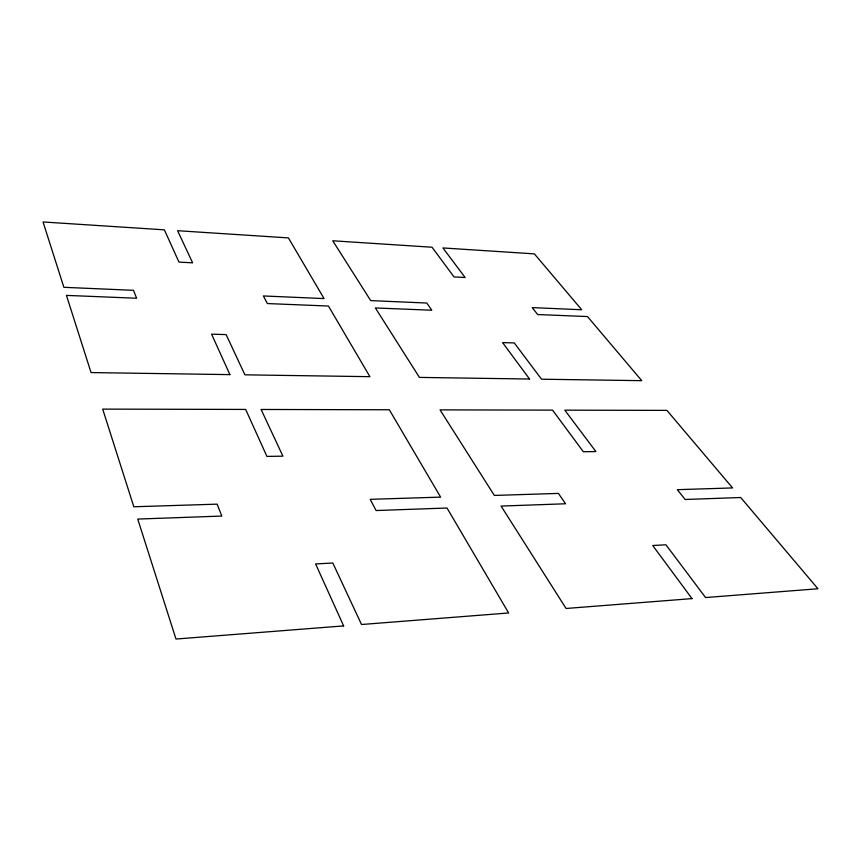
<?xml version="1.0" encoding="UTF-8"?>
<svg xmlns="http://www.w3.org/2000/svg" width="861" height="861" viewBox="0 0 861 861"><rect width="100%" height="100%" fill="white"/><g stroke="black" fill="none" stroke-linecap="round" stroke-linejoin="round"><path stroke-width="1.29" d="M343.647 625.904L175.978 639.034L137.738 519.065L221.815 516.062L217.155 504.148L133.821 506.774L102.696 409.115L245.665 409.438L266.921 456.405L282.914 456.169L261.098 409.47L389.333 409.761L440.617 497.12L370.187 499.337L376.074 510.541L447.02 508.012L508.647 612.978L361.534 624.505L332.82 563.008L315.6 563.944L343.647 625.904M692.007 598.61L566.075 608.479L501.091 506.074L565.58 503.771L558.412 493.407L494.332 495.43L440.046 409.879L552.558 410.127L583.349 451.745L595.887 451.562L564.784 410.159L666.92 410.385L732.582 487.929L677.327 489.672L685.152 499.488L740.686 497.507L817.95 588.752L705.568 597.556L665.93 544.798L652.724 545.519L692.007 598.61M229.898 374.621L91.051 372.576L66.448 295.388L136.608 298.24L133.509 290.329L63.875 287.305L43.05 221.966L164.376 229.844L178.97 262.088L192.606 262.831L177.603 230.705L288.424 237.905L324.059 298.584L263.391 295.958L267.384 303.556L328.439 306.042L369.907 376.677L244.922 374.836L226.12 334.595L211.591 334.165L229.898 374.621M529.547 379.023L419.436 377.409L375.364 307.947L431.781 310.24L426.798 303.04L370.704 300.607L332.744 240.779L432.039 247.225L454.016 276.93L465.144 277.533L442.909 247.936L534.39 253.877L581.713 309.756L532.163 307.603L537.705 314.545L587.482 316.568L641.757 380.67L541.526 379.206L514.286 342.936L502.598 342.603L529.547 379.023"/></g></svg>
